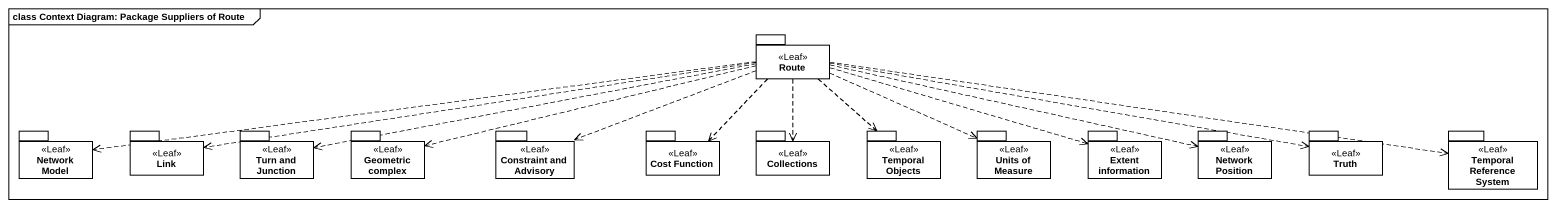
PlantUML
@startuml
mainframe class Context Diagram: Package Suppliers of Route
package Route <<Leaf>> {
}
package "Network Model" as Network_Model <<Leaf>> {
}
package Link <<Leaf>> {
}
package "Turn and Junction" as Turn_and_Junction <<Leaf>> {
}
package "Geometric complex" as Geometric_complex <<Leaf>> {
}
package "Constraint and Advisory" as Constraint_and_Advisory <<Leaf>> {
}
package "Cost Function" as Cost_Function <<Leaf>> {
}
package "Collections" as Collections_ <<Leaf>> {
}
package "Temporal Objects" as Temporal_Objects <<Leaf>> {
}
package "Units of Measure" as Units_of_Measure <<Leaf>> {
}
package "Extent information" as Extent_information <<Leaf>> {
}
package "Network Position" as Network_Position <<Leaf>> {
}
package Truth <<Leaf>> {
}
package "Temporal Reference System" as Temporal_Reference_System <<Leaf>> {
}
Route .left.> Network_Model
Route .left.> Link
Route .left.> Turn_and_Junction
Route .left.> Geometric_complex
Route .left.> Constraint_and_Advisory
Route ..> Cost_Function
Route ..> Collections_
Route ..> Temporal_Objects
Route .right.> Units_of_Measure
Route .right.> Extent_information
Route .right.> Network_Position
Route .right.> Truth
Route .right.> Temporal_Reference_System
@enduml
